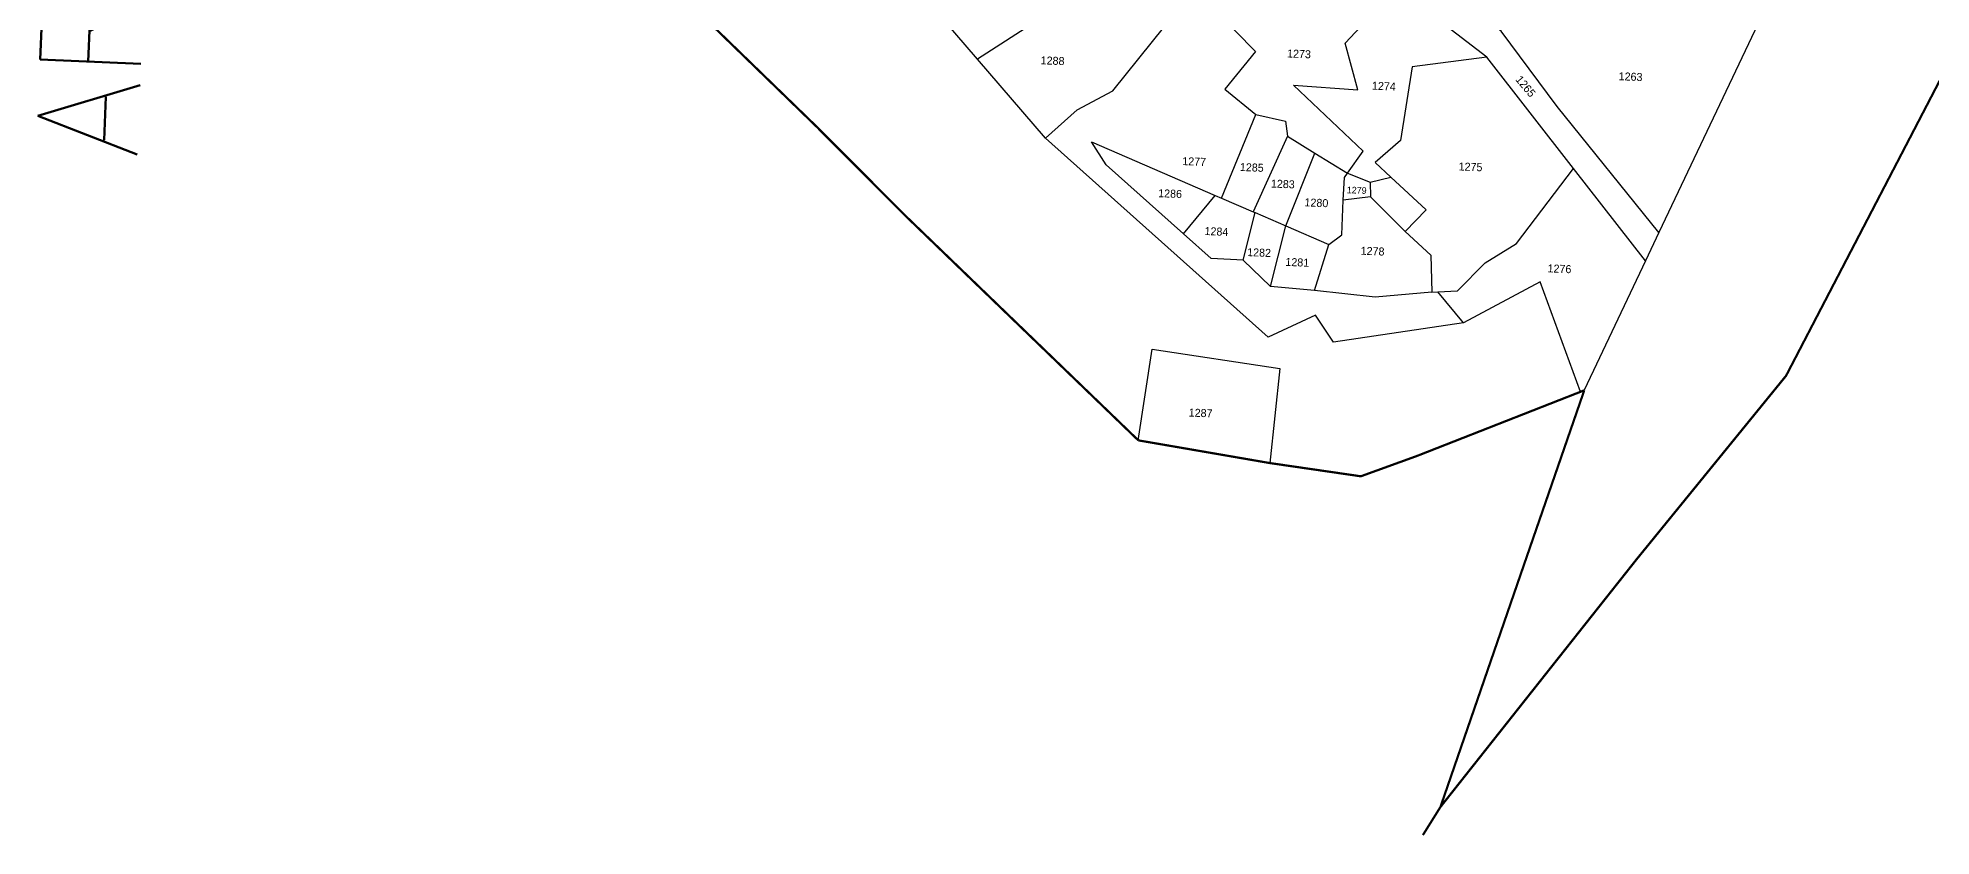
# Model space of a CAD drawing. Header units: metres. Extents: x 256559 to 258995, y 2202012 to 2204912.
# Drawn here: x 256559 to 257402, y 2202012 to 2202368 of the extents above; entities that cross this region are included whole.
import ezdxf

# ---------------------------------------------------------------- set-up
doc = ezdxf.new("R2010")
doc.units = ezdxf.units.M
doc.header["$MEASUREMENT"] = 0
doc.linetypes.add('DIVIDE', pattern=[1.25, 0.5, -0.25, 0, -0.25, 0, -0.25])
for name, color, linetype in [('POLY_PARCEL', 6, 'Continuous'), ('TEXT_MAPOUT', 7, 'Continuous'), ('TEXT_PARCEL', 7, 'Continuous'), ('V_BOUND_LINE', 7, 'Continuous'), ('V_DIVIDE_LINE', 7, 'DIVIDE')]:
    doc.layers.add(name, color=color, linetype=linetype)
doc.styles.get("Standard").update_dxf_attribs({"font": 'simplex.shx'})
doc.styles.add('TEXT_MAP', font='', dxfattribs={"height": 2.5})
doc.styles.get('TEXT_MAP').set_extended_font_data('Kruti Dev 050')

msp = doc.modelspace()

# ---------------------------------------------------------------- linework, layer by layer
at = {"layer": 'POLY_PARCEL'}
for points in [[(257034.02, 2202395.09), (256976.97, 2202358.21)], [(257280.34, 2202280.93), (257235.07, 2202337.05), (257210.18, 2202370.66), (257175.84, 2202396.51)], [(257335.96, 2202397.93), (257280.34, 2202280.93)], [(256976.97, 2202358.21), (256948.4, 2202391.51)], [(257141.74, 2202307.47), (257148.73, 2202317.21), (257117.73, 2202346.65), (257146.32, 2202344.59), (257140.75, 2202365.39), (257163.67, 2202389.96)], [(257203.77, 2202359.14), (257163.67, 2202389.96)], [(257082.77, 2202379.91), (257100.79, 2202361.66), (257087.16, 2202344.83), (257100.89, 2202333.61)], [(257007.22, 2202322.96), (257021.3, 2202335.65), (257037.19, 2202344.16), (257060.38, 2202372.89)], [(257007.22, 2202322.96), (256976.97, 2202358.21)], [(257203.77, 2202359.14), (257170.5, 2202354.83), (257165.37, 2202321.96), (257154, 2202312.2), (257161.01, 2202305.69)], [(257242.43, 2202309.45), (257203.77, 2202359.14)], [(257085.6, 2202296.35), (257100.89, 2202333.61)], [(257100.89, 2202333.61), (257114.19, 2202330.64), (257114.99, 2202323.9)], [(257193.33, 2202240.67), (257135.49, 2202232.16), (257127.44, 2202244.22), (257106.46, 2202234.39), (257007.22, 2202322.96)], [(257068.69, 2202280.41), (257034.2, 2202311.09), (257027.75, 2202321.4), (257082.87, 2202297.53)], [(257114.99, 2202323.9), (257099.66, 2202290.26)], [(257114.99, 2202323.9), (257127.25, 2202316.37)], [(257114.2, 2202283.96), (257127.25, 2202316.37)], [(257127.25, 2202316.37), (257141.74, 2202307.47)], [(257139.87, 2202295.46), (257140.33, 2202305.51), (257141.74, 2202307.47)], [(257141.74, 2202307.47), (257151.84, 2202303.37)], [(257151.84, 2202303.37), (257161.01, 2202305.69)], [(257151.84, 2202303.37), (257152.03, 2202296.81)], [(257161.01, 2202305.69), (257176.79, 2202291.02), (257167.41, 2202281.49)], [(257181.92, 2202254.48), (257190.75, 2202254.95), (257202.99, 2202267.41), (257216.92, 2202276.15), (257242.43, 2202309.45)], [(257274.4, 2202268.35), (257242.43, 2202309.45)], [(257068.69, 2202280.41), (257082.87, 2202297.53)], [(257082.87, 2202297.53), (257085.6, 2202296.35)], [(257085.6, 2202296.35), (257099.66, 2202290.26)], [(257133.49, 2202275.61), (257139.16, 2202279.95), (257139.87, 2202295.46)], [(257152.03, 2202296.81), (257139.87, 2202295.46)], [(257152.03, 2202296.81), (257167.41, 2202281.49)], [(257095.33, 2202268.71), (257100.58, 2202289.86)], [(257099.66, 2202290.26), (257100.58, 2202289.86)], [(257100.58, 2202289.86), (257114.2, 2202283.96)], [(257095.33, 2202268.71), (257081.03, 2202269.43), (257068.69, 2202280.41)], [(257107.37, 2202256.95), (257114.2, 2202283.96)], [(257114.2, 2202283.96), (257133.49, 2202275.61)], [(257167.41, 2202281.49), (257178.88, 2202270.82), (257179.29, 2202254.34)], [(257280.34, 2202280.93), (257274.4, 2202268.35)], [(257107.37, 2202256.95), (257095.33, 2202268.71)], [(257127.03, 2202255.14), (257133.49, 2202275.61)], [(257274.4, 2202268.35), (257247.17, 2202210.68)], [(257127.03, 2202255.14), (257107.37, 2202256.95)], [(257179.29, 2202254.34), (257154.06, 2202252.22), (257127.03, 2202255.14)], [(257179.29, 2202254.34), (257181.92, 2202254.48)], [(257193.33, 2202240.67), (257181.92, 2202254.48)], [(257245.56, 2202210.05), (257227.46, 2202258.96), (257193.33, 2202240.67)], [(257048.58, 2202188.39), (257054.76, 2202229.03), (257111.6, 2202220.35), (257107.19, 2202178.27)]]:
    msp.add_lwpolyline(points, dxfattribs=at)
at = {"layer": 'V_BOUND_LINE', "const_width": 0.99}
for points in [[(257183.11, 2202025.06), (257270.49, 2202135.42), (257337.05, 2202217.19), (257479.02, 2202490.05), (257483.96, 2202864.64), (257484.99, 2202978.61), (257532.65, 2202983.42)], [(256684.45, 2202560.36), (256685.49, 2202558.37), (256694.82, 2202547.63), (256776.65, 2202458.39), (256813.73, 2202416.97), (256905.33, 2202328.1), (256945.21, 2202288.1), (257048.58, 2202188.39)], [(257107.19, 2202178.27), (257147.67, 2202172.38), (257172.8, 2202181.49), (257245.56, 2202210.05)], [(257247.17, 2202210.68), (257219.22, 2202129.79), (257183.11, 2202025.06)], [(257245.56, 2202210.05), (257247.17, 2202210.68)], [(257048.58, 2202188.39), (257107.19, 2202178.27)]]:
    msp.add_lwpolyline(points, dxfattribs=at)
at = {"layer": 'V_DIVIDE_LINE', "ltscale": 10, "const_width": 0.99, "flags": 128}
msp.add_lwpolyline([(257183.11, 2202025.06), (257175.31, 2202012.57)], dxfattribs=at)

# ---------------------------------------------------------------- texts
at = {"layer": 'TEXT_MAPOUT'}
msp.add_text('AREBIAN SEA', height=44.9498, rotation=87.70717, dxfattribs=at).set_placement((256602.74, 2202313.84))
at = {"layer": 'TEXT_PARCEL', "style": 'TEXT_MAP'}
for s, height, rotation, p in [('1273', 3.564, 357.70717, (257114.76, 2202358.99)), ('1288', 3.564, 357.70717, (257005.03, 2202355.95)), ('1274', 3.564, 357.70717, (257152.57, 2202344.63)), ('1265', 3.564, 309.8122, (257216.31, 2202349.03)), ('1263', 3.564, 357.70717, (257262.42, 2202348.85)), ('1277', 3.564, 357.70717, (257068.09, 2202311.04)), ('1285', 3.564, 357.70717, (257093.75, 2202308.41)), ('1275', 3.564, 357.70717, (257191.15, 2202308.66)), ('1283', 3.564, 357.70717, (257107.57, 2202301.04)), ('1286', 3.564, 357.70717, (257057.36, 2202296.74)), ('1280', 3.564, 357.70717, (257122.52, 2202292.66)), ('1279', 2.97, 357.70717, (257141.36, 2202298.5)), ('1284', 3.564, 357.70717, (257078, 2202279.88)), ('1282', 3.564, 357.70717, (257097, 2202270.49)), ('1281', 3.564, 357.70717, (257114.02, 2202266.13)), ('1278', 3.564, 357.70717, (257147.53, 2202271.11)), ('1276', 3.564, 357.70717, (257230.76, 2202263.26)), ('1287', 3.564, 357.70717, (257070.96, 2202199.02))]:
    msp.add_text(s, height=height, rotation=rotation, dxfattribs=at).set_placement(p)

doc.saveas('drawing.dxf')
